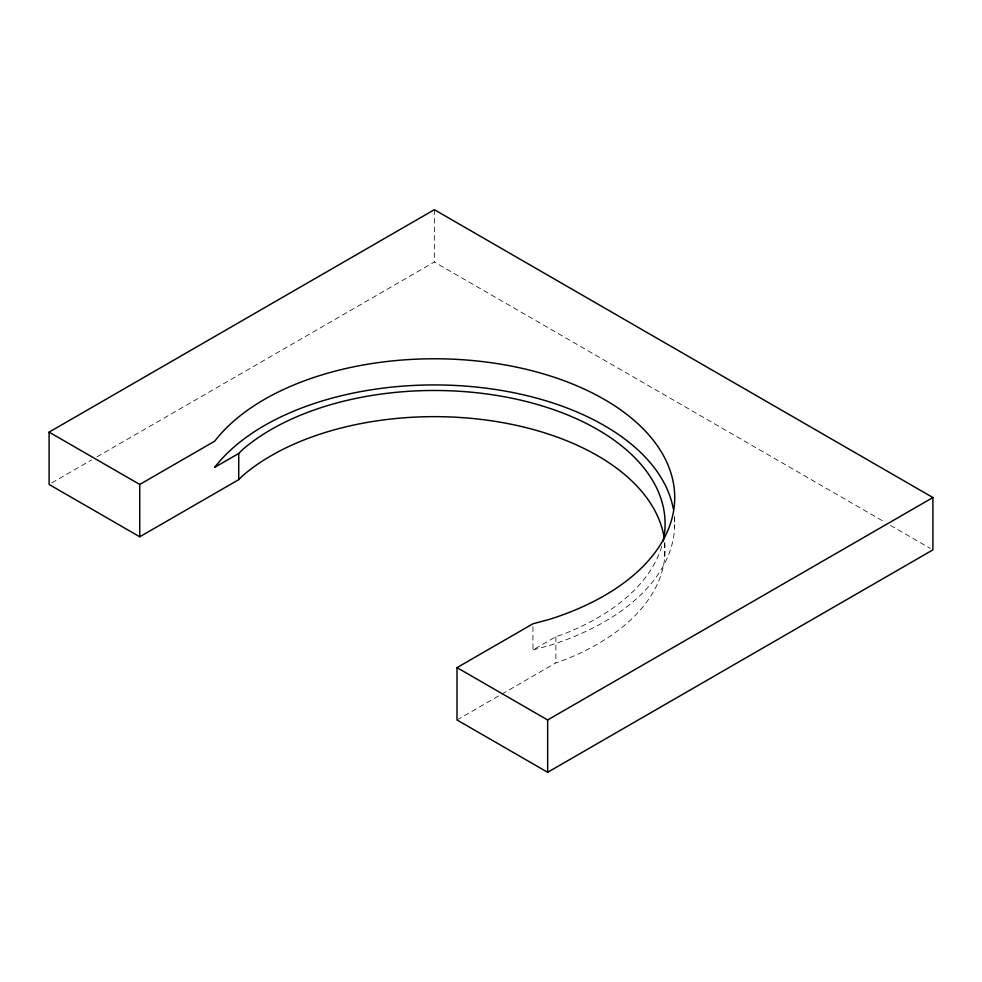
<?xml version="1.0" encoding="UTF-8"?>
<svg xmlns="http://www.w3.org/2000/svg" width="982" height="982" viewBox="0 0 982 982"><rect width="100%" height="100%" fill="white"/><g stroke="black" fill="none" stroke-linecap="round" stroke-linejoin="round"><path stroke-width="0.74" stroke-dasharray="4.91 3.68" d="M51.751 482.923L91.608 459.92M96.923 456.851L434.351 262.034L885.163 522.314M532.956 626.688L532.956 649.937L555.886 636.704L562.17 634.618A230.745 133.221 0 0 0 661.942 545.661M457.011 719.966L500.513 694.839M501.839 694.078L555.886 662.875L562.17 660.788A230.745 133.221 0 0 0 664.777 542.862M532.956 649.937L549.159 645.628A240.369 138.769 0 0 0 674.401 516.667M890.465 525.382L930.249 548.349M674.634 517.084L674.634 527.26M664.568 542.85L664.568 558.844M555.886 636.704L555.886 662.875M434.351 209.706L434.351 262.034"/><path stroke-width="1.47" d="M673.37 509.118A240.369 138.769 0 0 0 471.802 386.626A240.369 138.769 0 0 0 214.702 467.334L238.724 453.475L242.726 449.486A230.745 133.221 0 0 1 516.041 399.109A230.745 133.221 0 0 1 663.059 541.352M139.739 536.786L139.739 484.457L214.702 441.176A240.369 138.769 0 0 1 597.4 395.586A240.369 138.769 0 0 1 549.159 619.458L532.956 623.779L457.011 667.625L457.011 719.966L547.649 772.294L932.9 549.871L932.9 497.543L434.351 209.706L49.1 432.129L49.1 484.457L139.739 536.786L238.724 479.646L242.726 475.656A230.745 133.221 0 0 1 492.056 420.885A230.745 133.221 0 0 1 664.249 538.517M457.011 667.625L547.649 719.966L932.9 497.543M49.1 432.129L139.739 484.457M547.649 719.966L547.649 772.294M238.724 453.475L238.724 479.646"/></g></svg>
